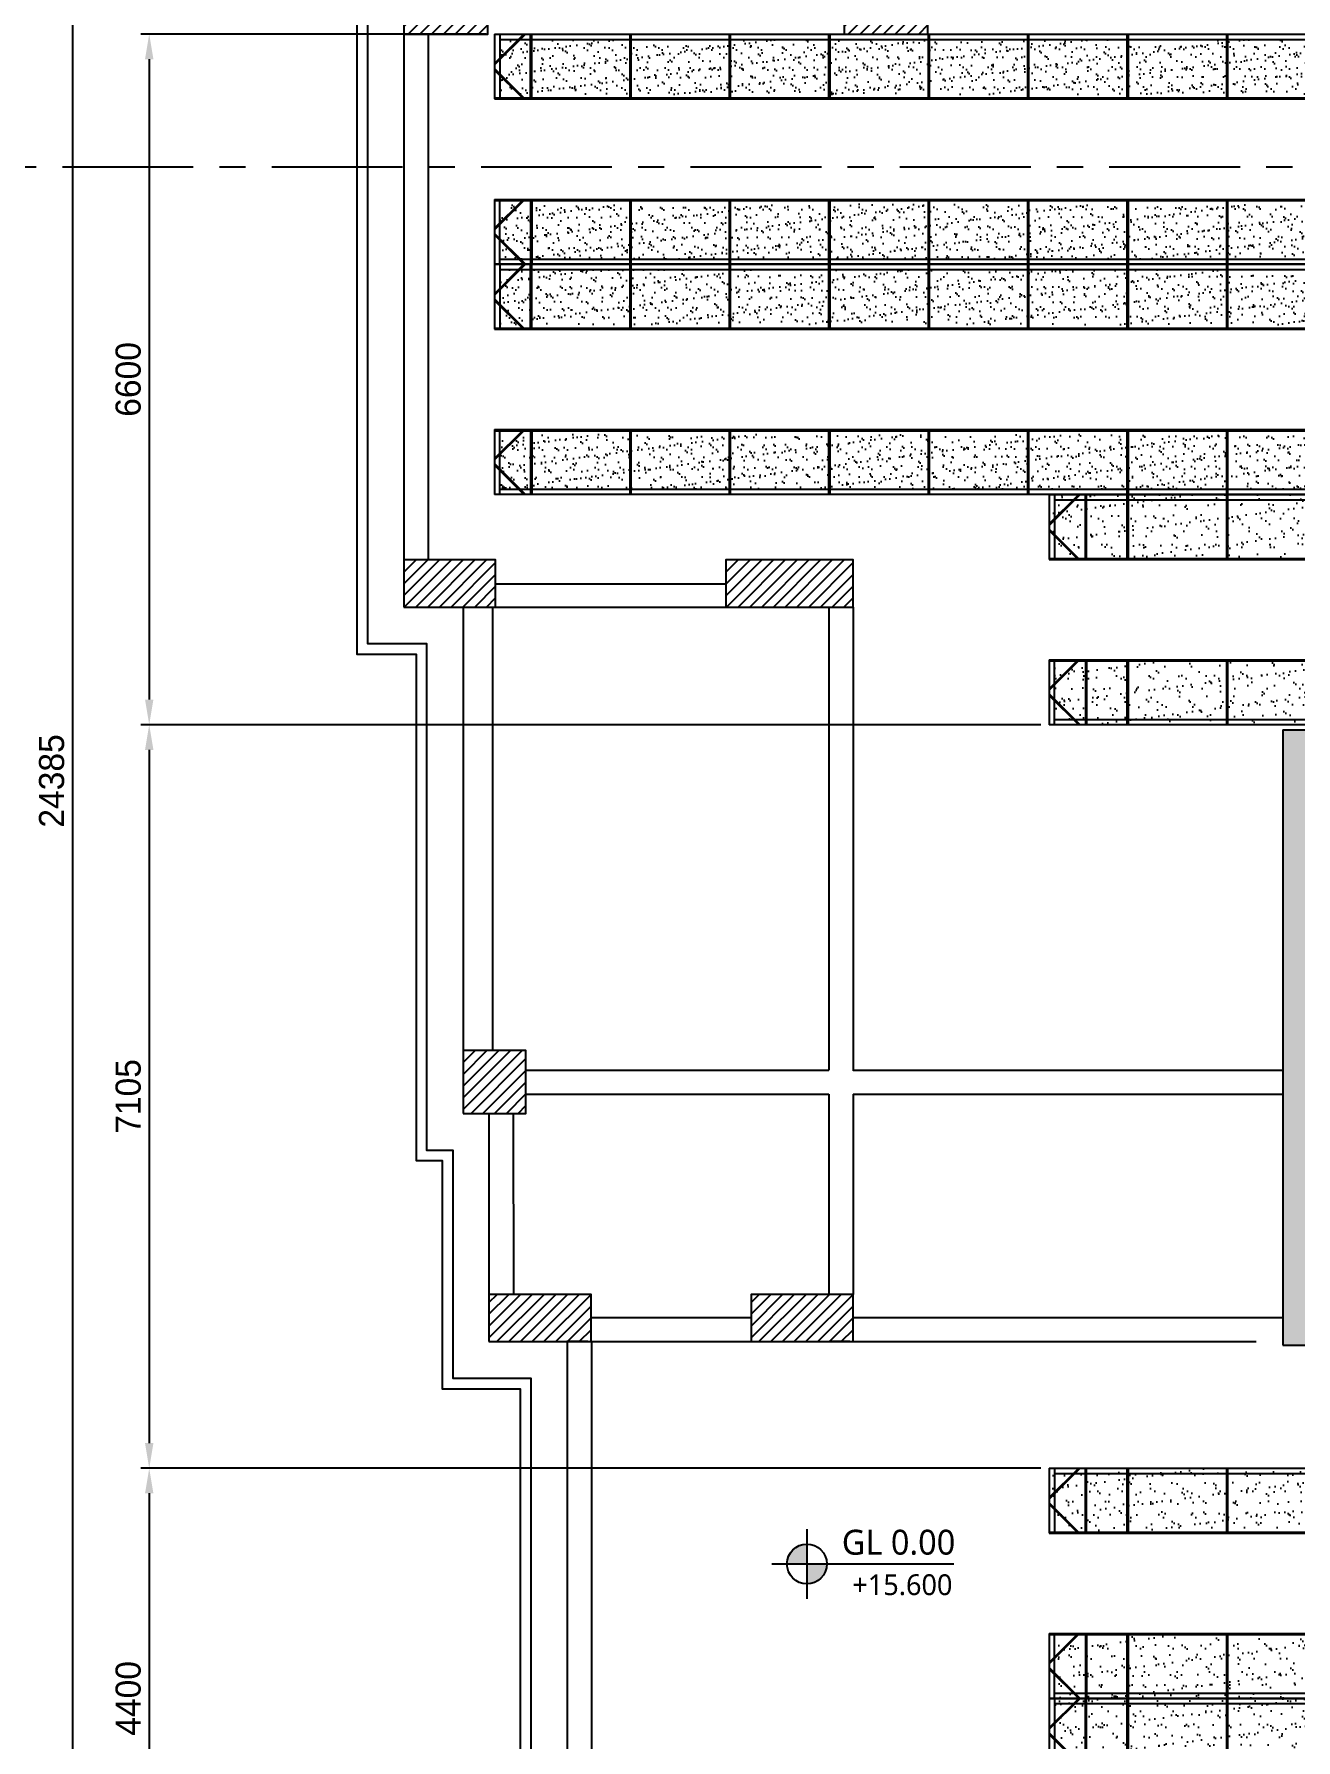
# Model space of a CAD drawing. Header units: millimetres. Extents: x -5 to 1510635, y -6 to 71285.
# Drawn here: x 778308 to 790361, y 16111 to 32412 of the extents above; entities that cross this region are included whole.
import ezdxf
from ezdxf.enums import TextEntityAlignment as Align

# ---------------------------------------------------------------- set-up
doc = ezdxf.new("R2010")
doc.units = ezdxf.units.MM
doc.header["$LTSCALE"] = 1000
for name, pattern in [('CENTER', [2, 1.25, -0.25, 0.25, -0.25]), ('DASHEDX2', [1.5, 1, -0.5]), ('HIDDEN', [0.375, 0.25, -0.125]), ('S-BM-2ND$0$HIDDEN', [9.524999999999999, 6.35, -3.175])]:
    doc.linetypes.add(name, pattern=pattern)
for name, color, linetype in [('1', 1, 'CENTER'), ('2', 42, 'Continuous'), ('4', 4, 'DASHEDX2'), ('A-SYM', 6, 'Continuous'), ('MP-1', 1, 'CENTER'), ('MP-4', 4, 'HIDDEN'), ('MP-7', 7, 'Continuous'), ('S-BM-2ND$0$S-BEAM', 21, 'Continuous'), ('S-BM-2ND$0$S-BEAMS-1', 21, 'Continuous'), ('S-COL 2ND$0$S-COL-1', 31, 'Continuous'), ('S-COL 2ND$0$S-COL-HATCH', 11, 'Continuous'), ('S-COL 2ND$0$S-RCWALL', 31, 'Continuous'), ('S-COL 2ND$0$S-RCWALL-HACH', 21, 'Continuous'), ('S-TEXT-3', 31, 'Continuous')]:
    doc.layers.add(name, color=color, linetype=linetype)
doc.styles.add('ROMANS', font='ROMANS.shx')
doc.styles.add('맑은고딕', font='malgun.ttf', dxfattribs={"height": 800})
doc.dimstyles.new('MPS2', dxfattribs={"dimscale": 100, "dimtxt": 3, "dimasz": 3, "dimexe": 1, "dimexo": 1, "dimgap": 1, "dimtad": 1, "dimzin": 12, "dimdsep": 46, "dimtxsty": 'Standard', "dimcen": 1, "dimclrd": 1, "dimclre": 1, "dimclrt": 7, "dimazin": 2, "dimtfac": 1, "dimtmove": 0, "dimatfit": 3, "dimfxl": 1, "dimarcsym": 0})
pattern_1 = [(37.50000000000001, (517584.3606566141, 113703.2505014206), (-4.800093887952137, 146.8239711988027), [0, -115.824, 0, -129.54, 0, -123.825]), (7.499999999999999, (517584.3606566141, 113703.2505014206), (134.8569849414008, 215.0475301705063), [0, -62.48400000000001, 0, -104.394, 0, -40.005]), (327.5, (517490.634656614, 113703.2505014206), (237.2977110724374, 0.4311554035637286), [0, -38.09999999999999, 0, -137.16, 0, -179.07]), (317.5, (517490.634656614, 113703.2505014206), (229.0669357416892, 66.87879697716488), [0, -19.05, 0, -89.916, 0, -102.87])]
pattern_2 = [(142.5, (531441.9109597434, 332563.6239655574), (6.299335810960814, 192.6823769013159), [0, -152, 0, -170, 0, -162.5]), (172.5, (531441.9109597434, 332563.6239655574), (-176.9776705267727, 282.214606522974), [0, -82, 0, -137, 0, -52.5]), (212.5, (531564.9109597434, 332563.6239655574), (-311.4141861751495, 0.5659053536964492), [0, -49.99999999999997, 0, -179.9999999999999, 0, -234.9999999999999]), (222.5, (531564.9109597434, 332563.6239655574), (-300.6126604572293, 87.76755649342492), [0, -25, 0, -118, 0, -135])]
pattern_3 = [(37.50000000000001, (-533651.9109597674, 332563.6239655574), (-6.299335810960814, 192.6823769013159), [0, -152, 0, -170, 0, -162.5]), (7.499999999999999, (-533651.9109597674, 332563.6239655574), (176.9776705267727, 282.214606522974), [0, -82, 0, -137, 0, -52.5]), (327.5, (-533774.9109597674, 332563.6239655574), (311.4141861751495, 0.5659053536964492), [0, -49.99999999999999, 0, -180, 0, -235]), (317.5, (-533774.9109597674, 332563.6239655574), (300.6126604572293, 87.76755649342492), [0, -25, 0, -118, 0, -135])]

# ---------------------------------------------------------------- blocks, each defined once
blk = doc.blocks.new('S-COL 2ND')
at = {"layer": 'S-COL 2ND$0$S-COL-HATCH'}
h = blk.add_hatch(dxfattribs=at)
h.set_pattern_fill('ANSI31', color=256, scale=25)
h.set_pattern_definition([(45, (-1360.123907805886, 18780), (-56.1266007566822, 56.12660075668221), [])])
h.paths.add_polyline_path([(3998376.503392166, -137938.8001942993), (3999176.503392166, -137938.8001942993), (3999176.503392166, -137438.8001942993), (3998376.503392166, -137438.8001942993)])
h = blk.add_hatch(dxfattribs=at)
h.set_pattern_fill('ANSI31', color=256, scale=25)
h.set_pattern_definition([(45, (2845.000000012573, 18780), (-56.1266007566822, 56.12660075668221), [])])
h.paths.add_polyline_path([(4002581.627299984, -137938.8001942993), (4003381.627299984, -137938.8001942993), (4003381.627299984, -137438.8001942993), (4002581.627299984, -137438.8001942993)])
h = blk.add_hatch(dxfattribs=at)
h.set_pattern_fill('ANSI31', color=256, scale=25)
h.set_pattern_definition([(45, (-4.656612873077393e-10, 109.0542274876498), (-56.1266007566822, 56.12660075668221), [])])
h.paths.add_polyline_path([(3998376.503392178, -143413.8001942993), (3999251.8111841, -143413.8001942993), (3999251.8111841, -142963.8001942993), (3998376.503392178, -142963.8001942993)])
h = blk.add_hatch(dxfattribs=at)
h.set_pattern_fill('ANSI31', color=256, scale=25)
h.set_pattern_definition([(45, (3414.816115882248, 109.0542274845648), (-56.1266007566822, 56.12660075668221), [])])
h.paths.add_polyline_path([(4001451.627299983, -143413.8001943024), (4002666.627299983, -143413.8001943024), (4002666.627299983, -142963.8001942993), (4001451.627299983, -142963.8001942993)])
h = blk.add_hatch(dxfattribs=at)
h.set_pattern_fill('ANSI31', color=256, scale=25)
h.set_pattern_definition([(45, (-994.8161158706062, 8565.320772514096), (-56.1266007566822, 56.12660075668221), [])])
h.paths.add_polyline_path([(3998941.811184101, -148253.4794217852), (3999541.811184101, -148253.4794217852), (3999541.811184101, -147653.4794217852), (3998941.811184101, -147653.4794217852)])
h = blk.add_hatch(dxfattribs=at)
h.set_pattern_fill('ANSI31', color=256, scale=25)
h.set_pattern_definition([(45, (-748.1239077928476, 6384.943820322398), (-56.1266007566822, 56.12660075668221), [])])
h.paths.add_polyline_path([(3999188.503392179, -150433.8563739769), (4000163.503392179, -150433.8563739769), (4000163.503392179, -149983.8563739769), (3999188.503392179, -149983.8563739769)])
h = blk.add_hatch(dxfattribs=at)
h.set_pattern_fill('ANSI31', color=256, scale=25)
h.set_pattern_definition([(45, (1755.000000011176, 6384.943820322398), (-56.1266007566822, 56.12660075668221), [])])
h.paths.add_polyline_path([(4001691.627299983, -150433.8563739769), (4002666.627299983, -150433.8563739769), (4002666.627299983, -149983.8563739769), (4001691.627299983, -149983.8563739769)])
at = {"layer": 'S-COL 2ND$0$S-RCWALL-HACH'}
h = blk.add_hatch(dxfattribs=at)
h.set_pattern_fill('DOTS', color=256, scale=40)
h.set_pattern_definition([(0, (0, 0), (31.75, 63.5), [0, -63.5])])
h.paths.add_polyline_path([(4009961.720289057, -145611.3001942993), (4010161.720289057, -145611.3001942993), (4010161.720289057, -144588.8001942993), (4006771.720289052, -144588.8001942993), (4006771.720289052, -150468.8001942994), (4010161.591443183, -150469.2091906754), (4010161.720289058, -149401.3001942993), (4009961.720289056, -149401.3001942993), (4009961.720289056, -150218.8001942993), (4007021.720289056, -150218.8001942994), (4007021.720289057, -147633.8001942993), (4009961.720289057, -147633.8001942993), (4009961.720289056, -148401.3001942992), (4010161.720289057, -148401.3001942993), (4010161.720289057, -146611.3001942993), (4009961.720289056, -146611.3001942993), (4009961.720289057, -147383.8001942993), (4007021.720289056, -147383.8001942993), (4007021.720289057, -144838.8001942993), (4009961.720289057, -144838.8001942993)])
edge = h.paths.add_edge_path()
edge.add_line((4009961.720289056, -150468.8001942993), (4009961.720289056, -151643.8001942994))
edge.add_line((4010161.449725861, -151643.8001942994), (4009961.720289056, -151643.8001942994))
at = {"layer": 'S-COL 2ND$0$S-COL-1'}
for p, q in [((4000133.627299971, -150433.8563739769, 1.169739984388518e-08), (3999933.627299971, -150433.8563739769, 1.302634612791403e-08)), ((4002636.751207775, -150433.8563739769, 1.169739985510667e-08), (4002436.751207775, -150433.8563739769, 1.302634613913552e-08))]:
    blk.add_line(p, q, dxfattribs=at)
for points, elevation in [([(3998376.503392166, -137938.8001942993), (3999176.503392166, -137938.8001942993), (3999176.503392166, -137438.8001942993), (3998376.503392166, -137438.8001942993)], 1.169739984468838e-08), ([(4002581.627299984, -137938.8001942993), (4003381.627299984, -137938.8001942993), (4003381.627299984, -137438.8001942993), (4002581.627299984, -137438.8001942993)], 1.169739984391229e-08), ([(3998376.503392178, -143413.8001942993), (3999251.8111841, -143413.8001942993), (3999251.8111841, -142963.8001942993), (3998376.503392178, -142963.8001942993)], 1.169739984468817e-08), ([(4001451.627299983, -143413.8001943024), (4002666.627299983, -143413.8001943024), (4002666.627299983, -142963.8001942993), (4001451.627299983, -142963.8001942993)], 1.169739984469833e-08), ([(3998941.811184101, -148253.4794217852), (3999541.811184101, -148253.4794217852), (3999541.811184101, -147653.4794217852), (3998941.811184101, -147653.4794217852)], 1.169739983347684e-08), ([(3999188.503392179, -150433.8563739769), (4000163.503392179, -150433.8563739769), (4000163.503392179, -149983.8563739769), (3999188.503392179, -149983.8563739769)], 1.169739983347684e-08), ([(4001691.627299983, -150433.8563739769), (4002666.627299983, -150433.8563739769), (4002666.627299983, -149983.8563739769), (4001691.627299983, -149983.8563739769)], 1.169739984469833e-08)]:
    blk.add_lwpolyline(points, close=True, dxfattribs=dict(at, elevation=elevation))
at = {"layer": 'S-COL 2ND$0$S-RCWALL'}
for p, q in [((4006771.720289052, -144588.8001942993, 2.528651796695846e-08), (4010161.720289057, -144588.8001942993, 9.048614370923496e-09)), ((4006771.720289052, -144588.8001942993, -1.327836072010957e-08), (4006771.720289053, -150468.8001942994, -1.327836072010957e-08)), ((4006771.720289052, -150468.8001942994, -1.327836071049405e-08), (4010161.591443183, -150469.2091906754, -7.983455186804205e-09))]:
    blk.add_line(p, q, dxfattribs=at)
blk = doc.blocks.new('SDFER')
at = {"layer": 'MP-1', "linetype": 'ByBlock'}
h = blk.add_hatch(dxfattribs=at)
h.set_pattern_fill('AR-SAND', color=256, scale=3, style=0)
h.set_pattern_definition(pattern_1)
h.paths.add_polyline_path([(515279.3606566142, 115853.2505014206), (515179.3033691003, 115853.2505014206), (514984.3606566142, 115658.3077889345), (514984.3606566141, 115523.1932139066), (515179.3033691004, 115328.2505014205), (515279.3606566142, 115328.2505014205)])
h = blk.add_hatch(dxfattribs=at)
h.set_pattern_fill('AR-SAND', color=256, scale=3, style=0)
h.set_pattern_definition(pattern_1)
h.paths.add_polyline_path([(515165.1612334765, 115853.2505014206), (514984.3606566142, 115853.2505014206), (514984.3606566142, 115672.449924558)])
h = blk.add_hatch(dxfattribs=at)
h.set_pattern_fill('AR-SAND', color=256, scale=3, style=0)
h.set_pattern_definition(pattern_1)
h.paths.add_polyline_path([(516279.3606566256, 115853.2505014206), (515289.3606566142, 115853.2505014206), (515289.3606566142, 115328.2505014205), (516279.3606566256, 115328.2505014205)])
h = blk.add_hatch(dxfattribs=at)
h.set_pattern_fill('AR-SAND', color=256, scale=3, style=0)
h.set_pattern_definition(pattern_1)
h.paths.add_polyline_path([(517279.3606566256, 115853.2505014206), (516289.3606566256, 115853.2505014206), (516289.3606566256, 115328.2505014205), (517279.3606566256, 115328.2505014205)])
h = blk.add_hatch(dxfattribs=at)
h.set_pattern_fill('AR-SAND', color=256, scale=3, style=0)
h.set_pattern_definition(pattern_1)
h.paths.add_polyline_path([(518229.3606566256, 115853.2505014206), (517289.3606566256, 115853.2505014206), (517289.3606566256, 115328.2505014205), (518229.3606566256, 115328.2505014205)])
h = blk.add_hatch(dxfattribs=at)
h.set_pattern_fill('AR-SAND', color=256, scale=3, style=0)
h.set_pattern_definition(pattern_1)
h.paths.add_polyline_path([(519179.3606566256, 115853.2505014206), (518239.3606566256, 115853.2505014206), (518239.3606566256, 115328.2505014205), (519179.3606566256, 115328.2505014205)])
h = blk.add_hatch(dxfattribs=at)
h.set_pattern_fill('AR-SAND', color=256, scale=3, style=0)
h.set_pattern_definition(pattern_1)
h.paths.add_polyline_path([(520079.3606566256, 115853.2505014206), (519189.3606566256, 115853.2505014206), (519189.3606566256, 115328.2505014205), (520079.3606566256, 115328.2505014205)])
h = blk.add_hatch(dxfattribs=at)
h.set_pattern_fill('AR-SAND', color=256, scale=3, style=0)
h.set_pattern_definition(pattern_1)
h.paths.add_polyline_path([(521029.3606566256, 115853.2505014206), (520089.3606566256, 115853.2505014206), (520089.3606566256, 115328.2505014205), (521029.3606566256, 115328.2505014205)])
h = blk.add_hatch(dxfattribs=at)
h.set_pattern_fill('AR-SAND', color=256, scale=3, style=0)
h.set_pattern_definition(pattern_1)
h.paths.add_polyline_path([(521979.3606566256, 115853.2505014206), (521039.3606566256, 115853.2505014206), (521039.3606566256, 115328.2505014205), (521979.3606566256, 115328.2505014205)])
h = blk.add_hatch(dxfattribs=at)
h.set_pattern_fill('AR-SAND', color=256, scale=3, style=0)
h.set_pattern_definition(pattern_1)
h.paths.add_polyline_path([(522929.3606566256, 115853.2505014206), (521989.3606566256, 115853.2505014206), (521989.3606566256, 115328.2505014205), (522929.3606566256, 115328.2505014205)])
h = blk.add_hatch(dxfattribs=at)
h.set_pattern_fill('AR-SAND', color=256, scale=3, style=0)
h.set_pattern_definition(pattern_1)
h.paths.add_polyline_path([(514984.3606566141, 115509.0510782828), (514984.3606566141, 115328.2505014205), (515165.1612334767, 115328.2505014205)])
h = blk.add_hatch(dxfattribs=at)
h.set_pattern_fill('AR-SAND', color=256, scale=3, style=0)
h.set_pattern_definition(pattern_1)
h.paths.add_polyline_path([(515165.1612334767, 114278.2505014205), (514984.3606566141, 114278.2505014205), (514984.3606566141, 114097.4499245581)])
h = blk.add_hatch(dxfattribs=at)
h.set_pattern_fill('AR-SAND', color=256, scale=3, style=0)
h.set_pattern_definition(pattern_1)
h.paths.add_polyline_path([(515279.3606566142, 114278.2505014205), (515179.3033691004, 114278.2505014205), (514984.3606566141, 114083.3077889343), (514984.3606566142, 113948.1932139065), (515179.3033691003, 113753.2505014203), (515279.3606566142, 113753.2505014203)])
h = blk.add_hatch(dxfattribs=at)
h.set_pattern_fill('AR-SAND', color=256, scale=3, style=0)
h.set_pattern_definition(pattern_1)
h.paths.add_polyline_path([(516279.3606566256, 114278.2505014205), (515289.3606566142, 114278.2505014205), (515289.3606566142, 113753.2505014203), (516279.3606566256, 113753.2505014203)])
h = blk.add_hatch(dxfattribs=at)
h.set_pattern_fill('AR-SAND', color=256, scale=3, style=0)
h.set_pattern_definition(pattern_1)
h.paths.add_polyline_path([(517279.3606566256, 114278.2505014205), (516289.3606566256, 114278.2505014205), (516289.3606566256, 113753.2505014203), (517279.3606566256, 113753.2505014203)])
h = blk.add_hatch(dxfattribs=at)
h.set_pattern_fill('AR-SAND', color=256, scale=3, style=0)
h.set_pattern_definition(pattern_1)
h.paths.add_polyline_path([(518229.3606566256, 114278.2505014205), (517289.3606566256, 114278.2505014205), (517289.3606566256, 113753.2505014203), (518229.3606566256, 113753.2505014203)])
h = blk.add_hatch(dxfattribs=at)
h.set_pattern_fill('AR-SAND', color=256, scale=3, style=0)
h.set_pattern_definition(pattern_1)
h.paths.add_polyline_path([(519179.3606566256, 114278.2505014205), (518239.3606566256, 114278.2505014205), (518239.3606566256, 113753.2505014203), (519179.3606566256, 113753.2505014203)])
h = blk.add_hatch(dxfattribs=at)
h.set_pattern_fill('AR-SAND', color=256, scale=3, style=0)
h.set_pattern_definition(pattern_1)
h.paths.add_polyline_path([(520079.3606566256, 114278.2505014205), (519189.3606566256, 114278.2505014205), (519189.3606566256, 113753.2505014203), (520079.3606566256, 113753.2505014203)])
h = blk.add_hatch(dxfattribs=at)
h.set_pattern_fill('AR-SAND', color=256, scale=3, style=0)
h.set_pattern_definition(pattern_1)
h.paths.add_polyline_path([(521029.3606566256, 114278.2505014205), (520089.3606566256, 114278.2505014205), (520089.3606566256, 113753.2505014203), (521029.3606566256, 113753.2505014204)])
h = blk.add_hatch(dxfattribs=at)
h.set_pattern_fill('AR-SAND', color=256, scale=3, style=0)
h.set_pattern_definition(pattern_1)
h.paths.add_polyline_path([(521979.3606566256, 114278.2505014205), (521039.3606566256, 114278.2505014205), (521039.3606566256, 113753.2505014204), (521979.3606566256, 113753.2505014204)])
h = blk.add_hatch(dxfattribs=at)
h.set_pattern_fill('AR-SAND', color=256, scale=3, style=0)
h.set_pattern_definition(pattern_1)
h.paths.add_polyline_path([(522929.3606566256, 114278.2505014205), (521989.3606566256, 114278.2505014205), (521989.3606566256, 113753.2505014204), (522929.3606566256, 113753.2505014204)])
h = blk.add_hatch(dxfattribs=at)
h.set_pattern_fill('AR-SAND', color=256, scale=3, style=0)
h.set_pattern_definition(pattern_1)
h.paths.add_polyline_path([(514984.3606566142, 113934.0510782829), (514984.3606566142, 113753.2505014203), (515165.1612334765, 113753.2505014203)])
at = {"layer": '2'}
for p, q in [((514934.3606566142, 115903.2505014206, -1.382460255819105e-08), (530834.3606566375, 115903.2505014205, -1.382460255819105e-08)), ((514934.3606566142, 115903.2505014206, -1.382460255819105e-08), (514934.3606566142, 115283.2505014205, -1.382460255819105e-08)), ((514984.3606566142, 115903.2505014206, -1.382460255819105e-08), (514984.3606566141, 115293.2505014205, -1.382460255819105e-08)), ((514984.3606566141, 115853.2505014206, -1.382460255819105e-08), (530784.3606566375, 115853.2505014205, -1.382460255819105e-08)), ((514934.3606566142, 115293.2505014205, -1.382460255819105e-08), (530583.8619004263, 115293.2505014205, -1.382460255819105e-08)), ((514934.3606566142, 115283.2505014205, -1.382460255819105e-08), (530584.3606566376, 115283.2505014205, -1.382460255819105e-08)), ((514934.3606566142, 114323.2505014203, -1.382460255819105e-08), (530584.3606566376, 114323.2505014205, -1.382460255819105e-08)), ((514934.3606566142, 114323.2505014203, -1.382460255819105e-08), (514934.3606566141, 113703.2505014206, -1.382460255819105e-08)), ((514934.3606566142, 114313.2505014203, -1.382460255819105e-08), (530583.8619004263, 114313.2505014205, -1.382460255819105e-08)), ((514984.3606566142, 113703.2505014203, -1.382460255819105e-08), (514984.3606566141, 114313.2505014203, -1.382460255819105e-08)), ((530834.3606566375, 113703.2505014205, -1.382460255819105e-08), (514934.3606566144, 113703.2505014206, -1.382460255819105e-08)), ((514984.3606566141, 113753.2505014203, -1.382460255819105e-08), (530784.3606566375, 113753.2505014205, -1.382460255819105e-08))]:
    blk.add_line(p, q, dxfattribs=at)
at = {"layer": '4'}
for p, q in [((515229.3033691001, 115903.2505014205, -1.382460255819105e-08), (514934.3606566139, 115608.3077889342, -1.382460255819105e-08)), ((514934.360656614, 115622.4499245578, -1.382460255819105e-08), (515215.1612334763, 115903.2505014205, -1.382460255819105e-08)), ((515279.3606566142, 115293.2505014205, -1.382460255819105e-08), (515279.3606566142, 115903.2505014206, -1.382460255819105e-08)), ((515289.3606566142, 115293.2505014205, -1.382460255819105e-08), (515289.3606566142, 115903.2505014206, -1.382460255819105e-08)), ((516229.3606566256, 115293.2505014205, -1.382460255819105e-08), (516229.3606566256, 115903.2505014205, -1.382460255819105e-08)), ((516239.3606566256, 115293.2505014205, -1.382460255819105e-08), (516239.3606566256, 115903.2505014205, -1.382460255819105e-08)), ((517179.3606566256, 115293.2505014205, -1.382460255819105e-08), (517179.3606566256, 115903.2505014205, -1.382460255819105e-08)), ((517189.3606566256, 115293.2505014205, -1.382460255819105e-08), (517189.3606566256, 115903.2505014205, -1.382460255819105e-08)), ((518129.3606566256, 115293.2505014205, -1.382460255819105e-08), (518129.3606566256, 115903.2505014205, -1.382460255819105e-08)), ((518139.3606566256, 115293.2505014205, -1.382460255819105e-08), (518139.3606566256, 115903.2505014205, -1.382460255819105e-08)), ((519079.3606566256, 115293.2505014205, -1.382460255819105e-08), (519079.3606566256, 115903.2505014205, -1.382460255819105e-08)), ((519089.3606566256, 115293.2505014205, -1.382460255819105e-08), (519089.3606566256, 115903.2505014205, -1.382460255819105e-08)), ((520029.3606566256, 115293.2505014205, -1.382460255819105e-08), (520029.3606566256, 115903.2505014205, -1.382460255819105e-08)), ((520039.3606566256, 115293.2505014205, -1.382460255819105e-08), (520039.3606566256, 115903.2505014205, -1.382460255819105e-08)), ((520979.3606566256, 115293.2505014205, -1.382460255819105e-08), (520979.3606566256, 115903.2505014205, -1.382460255819105e-08)), ((520989.3606566256, 115293.2505014205, -1.382460255819105e-08), (520989.3606566256, 115903.2505014205, -1.382460255819105e-08)), ((521929.3606566256, 115293.2505014205, -1.382460255819105e-08), (521929.3606566256, 115903.2505014205, -1.382460255819105e-08)), ((521939.3606566256, 115293.2505014205, -1.382460255819105e-08), (521939.3606566256, 115903.2505014205, -1.382460255819105e-08)), ((514934.3606566139, 115573.1932139068, -1.382460255819105e-08), (515214.3033691004, 115293.2505014205, -1.382460255819105e-08)), ((515200.1612334767, 115293.2505014205, -1.382460255819105e-08), (514934.3606566139, 115559.051078283, -1.382460255819105e-08)), ((514934.3606566139, 114033.3077889342, -1.382460255819105e-08), (515214.3033691004, 114313.2505014203, -1.382460255819105e-08)), ((515200.1612334766, 114313.2505014203, -1.382460255819105e-08), (514934.3606566139, 114047.4499245579, -1.382460255819105e-08)), ((515279.3606566142, 114313.2505014203, -1.382460255819105e-08), (515279.3606566142, 113703.2505014205, -1.382460255819105e-08)), ((515289.3606566142, 114313.2505014203, -1.382460255819105e-08), (515289.3606566142, 113703.2505014205, -1.382460255819105e-08)), ((516229.3606566256, 113703.2505014203, -1.382460255819105e-08), (516229.3606566256, 114313.2505014204, -1.382460255819105e-08)), ((516239.3606566256, 113703.2505014203, -1.382460255819105e-08), (516239.3606566256, 114313.2505014204, -1.382460255819105e-08)), ((517179.3606566256, 113703.2505014203, -1.382460255819105e-08), (517179.3606566256, 114313.2505014204, -1.382460255819105e-08)), ((517189.3606566256, 113703.2505014203, -1.382460255819105e-08), (517189.3606566256, 114313.2505014204, -1.382460255819105e-08)), ((518129.3606566256, 113703.2505014203, -1.382460255819105e-08), (518129.3606566256, 114313.2505014204, -1.382460255819105e-08)), ((518139.3606566256, 113703.2505014203, -1.382460255819105e-08), (518139.3606566256, 114313.2505014204, -1.382460255819105e-08)), ((519079.3606566256, 113703.2505014203, -1.382460255819105e-08), (519079.3606566256, 114313.2505014204, -1.382460255819105e-08)), ((519089.3606566256, 113703.2505014203, -1.382460255819105e-08), (519089.3606566256, 114313.2505014204, -1.382460255819105e-08)), ((520029.3606566256, 113703.2505014203, -1.382460255819105e-08), (520029.3606566256, 114313.2505014204, -1.382460255819105e-08)), ((520039.3606566256, 113703.2505014203, -1.382460255819105e-08), (520039.3606566256, 114313.2505014204, -1.382460255819105e-08)), ((520979.3606566256, 113703.2505014203, -1.382460255819105e-08), (520979.3606566256, 114313.2505014204, -1.382460255819105e-08)), ((520989.3606566256, 113703.2505014203, -1.382460255819105e-08), (520989.3606566256, 114313.2505014204, -1.382460255819105e-08)), ((521929.3606566256, 113703.2505014203, -1.382460255819105e-08), (521929.3606566256, 114313.2505014204, -1.382460255819105e-08)), ((521939.3606566256, 113703.2505014203, -1.382460255819105e-08), (521939.3606566256, 114313.2505014204, -1.382460255819105e-08)), ((515229.3033691001, 113703.2505014205, -1.382460255819105e-08), (514934.3606566139, 113998.1932139067, -1.382460255819105e-08)), ((514934.360656614, 113984.0510782831, -1.382460255819105e-08), (515215.1612334763, 113703.2505014205, -1.382460255819105e-08))]:
    blk.add_line(p, q, dxfattribs=at)
blk = doc.blocks.new('*X45')
at = {"color": 0}
for p, q in [((74238.90674294345, 22160.49230855423), (74254.62879133417, 22176.21435694495)), ((74238.90674294345, 22125.13696955423), (74289.98413033417, 22176.21435694495)), ((74238.90674294345, 22054.42629137625), (74338.90674294345, 22154.42629137625)), ((74238.90674294345, 22019.07095237625), (74338.90674294345, 22119.07095237625)), ((74238.90674294345, 21948.36027419826), (74338.90674294345, 22048.36027419826)), ((74238.90674294345, 21913.00493519827), (74338.90674294345, 22013.00493519827)), ((74238.90674294345, 21842.29425702028), (74338.90674294345, 21942.29425702028)), ((74238.90674294345, 21806.93891802029), (74338.90674294345, 21906.93891802029)), ((74238.90674294345, 21736.2282398423), (74338.90674294345, 21836.2282398423)), ((74238.90674294345, 21700.8729008423), (74338.90674294345, 21800.8729008423)), ((74238.90674294345, 21630.16222266432), (74338.90674294345, 21730.16222266432)), ((74238.90674294345, 21594.80688366432), (74338.90674294345, 21694.80688366432)), ((74238.90674294345, 21524.09620548634), (74338.90674294345, 21624.09620548634)), ((74238.90674294345, 21488.74086648634), (74338.90674294345, 21588.74086648634)), ((74238.90674294345, 21418.03018830836), (74338.90674294345, 21518.03018830836)), ((74238.90674294345, 21382.67484930836), (74338.90674294345, 21482.67484930836)), ((74238.90674294345, 21311.96417113037), (74338.90674294345, 21411.96417113037)), ((74238.90674294345, 21276.60883213038), (74338.90674294345, 21376.60883213038)), ((74259.22294593601, 21226.21435694495), (74338.90674294345, 21305.89815395239)), ((74294.57828493601, 21226.21435694495), (74338.90674294345, 21270.54281495239))]:
    blk.add_line(p, q, dxfattribs=at)
blk = doc.blocks.new('152524444')
at = {"layer": '2'}
h = blk.add_hatch(dxfattribs=at)
h.set_pattern_fill('ANSI32', color=1, scale=200, style=0)
h.set_pattern_definition([(135, (2468.563999405364, -46759.38839083747), (53.03300858899106, 53.03300858899107), []), (135, (2433.208660405362, -46759.38839083747), (53.03300858899106, 53.03300858899107), [])])
h.paths.add_polyline_path([(3395.831537966616, 1580.000000000058), (3495.831537966617, 1580.000000000058), (3495.831537966616, 2200.000000000058), (3395.831537966616, 2200.000000000058)])
h = blk.add_hatch(dxfattribs=at)
h.set_pattern_fill('ANSI32', color=1, scale=200, style=0)
h.set_pattern_definition([(135, (2468.563999405364, -48334.38839083747), (53.03300858899106, 53.03300858899107), []), (135, (2433.208660405362, -48334.38839083747), (53.03300858899106, 53.03300858899107), [])])
h.paths.add_polyline_path([(3495.831537966849, 619.9999999999977), (3395.831537966617, 619.9999999999972), (3395.831537966616, 5.820766091346741e-11), (3495.831537966849, 5.820766091346741e-11)])
at = {"layer": 'MP-1'}
h = blk.add_hatch(dxfattribs=at)
h.set_pattern_fill('AR-SAND', color=256, scale=100, style=0)
h.set_pattern_definition(pattern_3)
h.paths.add_polyline_path([(-5805.831537990598, 2200.000000000116), (-6425.00000003539, 2200.000000000058), (-6425.00000003539, 1628.537476591824), (-5954.250468200771, 1605.000000000058), (-5805.831537990598, 1605.000000000058)])
h.paths.add_polyline_path([(-3955.00000003539, 2200.000000000116), (-5805.831537990598, 2200.000000000058), (-5805.831537990598, 1605.000000000058), (-3955.00000003539, 1605.000000000058)])
h.paths.add_polyline_path([(-1455.00000003539, 2200.000000000175), (-3945.00000003539, 2200.000000000116), (-3945.00000003539, 1605.000000000058), (-1455.00000003539, 1605.000000000058)])
h.paths.add_polyline_path([(-955.00000001234, 2200.000000000175), (-1445.00000003539, 2200.000000000175), (-1445.00000003539, 1605.000000000058), (-955.00000001234, 1605.000000000058)])
h.paths.add_polyline_path([(-5510.123256737133, 1804.690024364449), (-4913.456590070156, 1804.690024364449), (-4913.456590070156, 2014.690024364449), (-5510.123256737133, 2014.690024364449)], flags=24)
h = blk.add_hatch(dxfattribs=at)
h.set_pattern_fill('AR-SAND', color=256, scale=100, style=0)
h.set_pattern_definition(pattern_2)
h.paths.add_polyline_path([(1745.000000011409, 2200.000000000116), (3595.831537966616, 2200.000000000058), (3595.831537966616, 1605.000000000058), (1745.000000011409, 1605.000000000058)])
h.paths.add_polyline_path([(-754.9999999885913, 2200.000000000175), (1735.000000011409, 2200.000000000116), (1735.000000011409, 1605.000000000058), (-754.9999999885913, 1605.000000000058)])
h.paths.add_polyline_path([(-1255.000000011642, 2200.000000000175), (-764.9999999885913, 2200.000000000175), (-764.9999999885913, 1605.000000000058), (-1255.000000011642, 1605.000000000058)])
h.paths.add_polyline_path([(3300.123256712919, 1804.690024364449), (2703.456590046408, 1804.690024364449), (2703.456590046408, 2014.690024364449), (3300.123256712919, 2014.690024364449)], flags=24)
h.paths.add_polyline_path([(4145.000000011642, 1625.037476591824), (4145.000000011642, 2200.000000000116), (3595.831537966616, 2200.000000000116), (3595.831537966616, 1605.000000000058), (3744.250468176557, 1605.000000000058)])
h = blk.add_hatch(dxfattribs=at)
h.set_pattern_fill('AR-SAND', color=256, scale=100, style=0)
h.set_pattern_definition(pattern_3)
h.paths.add_polyline_path([(-5805.831537990831, 595.0000000001746), (-5954.250468197977, 595.0000000001746), (-6425.000000036089, 571.4625234083505), (-6425.000000036089, 5.820766091346741e-11), (-5805.831537990831, 5.820766091346741e-11)])
h.paths.add_polyline_path([(-3955.00000003539, 595.0000000001746), (-5805.831537990831, 595.0000000001746), (-5805.831537990831, 5.820766091346741e-11), (-3955.00000003539, 1.164153218269348e-10)])
h.paths.add_polyline_path([(-1455.00000003539, 595.0000000001746), (-3945.00000003539, 595.0000000001746), (-3945.00000003539, 1.164153218269348e-10), (-1455.00000003539, 1.746229827404022e-10)])
h.paths.add_polyline_path([(-955.00000001234, 595.0000000001746), (-1445.00000003539, 595.0000000001746), (-1445.00000003539, 1.746229827404022e-10), (-955.00000001234, 1.746229827404022e-10)])
h.paths.add_polyline_path([(-5510.123256737133, 229.6900243644486), (-4913.456590070156, 229.6900243644486), (-4913.456590070156, 439.6900243644486), (-5510.123256737133, 439.6900243644486)], flags=24)
h = blk.add_hatch(dxfattribs=at)
h.set_pattern_fill('AR-SAND', color=256, scale=100, style=0)
h.set_pattern_definition(pattern_2)
h.paths.add_polyline_path([(1745.000000011409, 595.0000000001746), (3595.831537966849, 595.0000000001746), (3595.831537966849, 5.820766091346741e-11), (1745.000000011409, 1.164153218269348e-10)])
h.paths.add_polyline_path([(-754.9999999885913, 595.0000000001746), (1735.000000011409, 595.0000000001746), (1735.000000011409, 1.164153218269348e-10), (-754.9999999885913, 1.746229827404022e-10)])
h.paths.add_polyline_path([(-1255.000000011642, 595.0000000001746), (-764.9999999885913, 595.0000000001746), (-764.9999999885913, 1.746229827404022e-10), (-1255.000000011642, 1.746229827404022e-10)])
h.paths.add_polyline_path([(3300.123256712919, 229.6900243644486), (2703.456590046408, 229.6900243644486), (2703.456590046408, 439.6900243644486), (3300.123256712919, 439.6900243644486)], flags=24)
h.paths.add_polyline_path([(4145.000000011642, 5.820766091346741e-11), (4145.000000011409, 574.9625234084087), (3744.250468173996, 595.0000000001746), (3595.831537966849, 595.0000000001746), (3595.831537966849, 5.820766091346741e-11)])
at = {"layer": '2'}
for p, q in [((-6455.000000011874, 2200.000000000175), (4145.000000011409, 2200.000000000058)), ((-6455.000000011874, 2200.000000000175), (-6455.000000011875, 1580.000000000058)), ((-6405.000000011874, 2200.000000000175), (-6405.000000011873, 1590.000000000058)), ((-6405.000000011874, 2150.000000000233), (4095.000000011409, 2150.000000000058)), ((3495.831537966616, 2200.438161430706), (3495.831537966616, 1580.000000000058)), ((4095.000000011409, 2200.000000000058), (4095.000000011409, 1610.049875621062)), ((4145.000000011642, 2200.000000000058), (4145.000000011642, 1604.999999999942)), ((-6455.000000011874, 1590.000000000058), (3895.000000011176, 1590.000000000058)), ((-6455.000000011874, 1580.000000000058), (3895.000000011176, 1580.000000000058)), ((3395.831537966616, 1575.000000000058), (3395.831537966616, 625.0000000000582)), ((3894.004962821436, 1589.950371902159), (4145.000000011642, 1615.049875621062)), ((3895.000000011642, 1580.000000000058), (4145.000000012806, 1605.000000000058)), ((-6455.000000011874, 619.9999999999418), (3895.000000011642, 620)), ((-6455.000000011874, 619.9999999999417), (-6455.000000011874, 1.746229827404022e-10)), ((-6455.000000011874, 609.9999999999418), (3895.000000011642, 610)), ((-6405.000000011874, -5.820766091346741e-11), (-6405.000000011874, 609.9999999999421)), ((3495.831537966849, 619.9999999999977), (3495.831537966849, 0.4381614307058044)), ((3894.004962821436, 610.0496280979579), (4145.000000011414, 584.9501243790771)), ((3895.000000011642, 620.0000000000582), (4145.000000012806, 595.0000000000582)), ((4095.000000011409, 5.820766091346741e-11), (4095.000000011409, 589.9501243790543)), ((4145.000000011411, 595.0000000001977), (4145.000000011642, 5.820766091346741e-11)), ((4145.000000011409, 5.820766091346741e-11), (-6455.000000011642, 1.746229827404022e-10)), ((-6405.000000011874, 49.99999999988358), (4095.000000011409, 50.00000000005821))]:
    blk.add_line(p, q, dxfattribs=at)
at = {"layer": '4'}
for p, q in [((-6160.057287525851, 2200.000000000058), (-6455.000000012107, 1905.057287513802)), ((-6455.000000012107, 1919.199423137412), (-6174.199423149694, 2200.000000000058)), ((-6110.000000011874, 1590.000000000058), (-6110.000000011874, 2200.000000000175)), ((-6100.000000011874, 1590.000000000058), (-6100.000000011874, 2200.000000000175)), ((-5710.000000000466, 1590.000000000058), (-5710.000000000466, 2200.000000000116)), ((-5700.000000000466, 1590.000000000058), (-5700.000000000466, 2200.000000000116)), ((-4760.000000000465, 1590.000000000058), (-4760.000000000466, 2200.000000000116)), ((-4750.000000000466, 1590.000000000058), (-4750.000000000466, 2200.000000000116)), ((-3810.000000000465, 1590.000000000058), (-3810.000000000466, 2200.000000000116)), ((-3800.000000000465, 1590.000000000058), (-3800.000000000466, 2200.000000000116)), ((-2860.000000000465, 1590.000000000058), (-2860.000000000466, 2200.000000000116)), ((-2850.000000000465, 1590.000000000058), (-2850.000000000466, 2200.000000000116)), ((-1910.000000000466, 1590.000000000058), (-1910.000000000466, 2200.000000000116)), ((-1900.000000000465, 1590.000000000058), (-1900.000000000466, 2200.000000000116)), ((-960.0000000004657, 1590.000000000058), (-960.0000000004657, 2200.000000000116)), ((-950.0000000004654, 1590.000000000058), (-950.0000000004657, 2200.000000000116)), ((-10, 1590.000000000058), (-10, 2200.000000000116)), ((0, 1590.000000000058), (0, 2200.000000000116)), ((939.9999999999998, 1590.000000000058), (940, 2200.000000000116)), ((950, 1590.000000000058), (950, 2200.000000000116)), ((1890, 1590.000000000058), (1890, 2200.000000000116)), ((1900, 1590.000000000058), (1900, 2200.000000000116)), ((2840, 1590.000000000058), (2840, 2200.000000000116)), ((2850, 1590.000000000058), (2850, 2200.000000000116)), ((3790, 1590.000000000058), (3790, 2200.000000000116)), ((3800, 1590.000000000058), (3800, 2200.000000000116)), ((3850.057287525386, 2200.000000000058), (4145.000000011642, 1905.057287513802)), ((4145.000000011642, 1919.199423137412), (3864.199423149228, 2200.000000000058)), ((-6455.000000012107, 1869.942712486372), (-6175.057287525628, 1590.000000000058)), ((-6189.199423149468, 1590.000000000058), (-6455.000000012107, 1855.800576862588)), ((4145.000000011642, 1869.942712486372), (3865.057287525161, 1590.000000000058)), ((3879.199423149001, 1590.000000000058), (4145.000000011642, 1855.800576862588)), ((-6455.000000012107, 330.0572875137441), (-6175.057287525634, 609.9999999999434)), ((-6189.199423149472, 609.9999999999433), (-6455.000000012107, 344.1994231375284)), ((-6110.000000011875, 609.9999999999437), (-6110.000000011874, 5.820766091346741e-11)), ((-6100.000000011873, 609.9999999999438), (-6100.000000011874, 5.820766091346741e-11)), ((-5710.000000000466, -1.164153218269348e-10), (-5710.000000000466, 609.999999999946)), ((-5700.000000000466, -1.164153218269348e-10), (-5700.000000000466, 609.999999999946)), ((-4760.000000000466, -1.164153218269348e-10), (-4760.000000000465, 609.9999999999513)), ((-4750.000000000466, -1.164153218269348e-10), (-4750.000000000467, 609.9999999999513)), ((-3810.000000000466, -1.164153218269348e-10), (-3810.000000000466, 609.9999999999567)), ((-3800.000000000466, -1.164153218269348e-10), (-3800.000000000466, 609.9999999999568)), ((-2860.000000000466, -1.164153218269348e-10), (-2860.000000000466, 609.999999999962)), ((-2850.000000000466, -1.164153218269348e-10), (-2850.000000000465, 609.999999999962)), ((-1910.000000000466, -1.164153218269348e-10), (-1910.000000000466, 609.9999999999674)), ((-1900.000000000466, -1.164153218269348e-10), (-1900.000000000466, 609.9999999999674)), ((-960.0000000004657, -1.164153218269348e-10), (-960.0000000004657, 609.9999999999727)), ((-950.0000000004657, -1.164153218269348e-10), (-950.0000000004655, 609.9999999999728)), ((-9.999999999999998, 609.999999999978), (-10, 0)), ((0, 609.9999999999781), (0, 0)), ((940, 609.9999999999834), (940, 0)), ((949.9999999999999, 609.9999999999834), (950, 0)), ((1890, 609.9999999999886), (1890, 0)), ((1900, 609.9999999999887), (1900, 0)), ((2840, 609.999999999994), (2840, 0)), ((2849.999999999999, 609.9999999999941), (2850, 0)), ((3790, 609.9999999999994), (3790, 0)), ((3800, 609.9999999999994), (3800, 0)), ((4145.000000011642, 330.0572875137441), (3865.057287525164, 609.9999999999998)), ((3879.199423149059, 609.9999999999999), (4145.000000011642, 344.1994231375284)), ((-6160.057287525851, 5.820766091346741e-11), (-6455.000000012107, 294.9427124863141)), ((-6455.000000012107, 280.8005768627045), (-6174.199423149694, 5.820766091346741e-11)), ((3850.057287525386, 5.820766091346741e-11), (4145.000000011642, 294.9427124863141)), ((4145.000000011642, 280.8005768627045), (3864.199423149228, 5.820766091346741e-11))]:
    blk.add_line(p, q, dxfattribs=at)
at = {"layer": '2', "color": 1, "xscale": -1}
blk.add_blockref('*X45', (77634.73828091007, -20601.2143569449), dxfattribs=at)
at = {"style": 'ROMANS'}
for s, p in [('+100', (2661.789923379663, 1839.690024364449)), ('%%P0.00', (2595.123256712919, 978.7435496354592)), ('+100', (2661.789923379663, 264.6900243644486))]:
    blk.add_text(s, height=140, dxfattribs=at).set_placement(p)
at = {"layer": 'MP-7', "style": 'ROMANS'}
blk.add_text('Duo Way', height=176.8, dxfattribs=at).set_placement((1635.190949024865, 1066.7068406709), align=Align.MIDDLE)
blk = doc.blocks.new('1223333333')
at = {"layer": 'A-SYM'}
h = blk.add_hatch(color=256, dxfattribs=at)
h.paths.add_polyline_path([(-984, 3.7252903e-09), (-984, 96, 0.4142135623731004), (-1080, 0)])
h.paths.add_polyline_path([(-888, 3.7252903e-09), (-984, 3.7252903e-09), (-984, -95.9999999962747, 0.4142135623730898)])
blk.add_line((-984, 168), (-984, -168), dxfattribs=at)
blk.add_lwpolyline([(-1152, 0), (-297.6054488271475, 0), (-276.9027150697074, 0)], dxfattribs=at)
blk.add_circle((-984, 0), 96, dxfattribs=at)
blk = doc.blocks.new('*D358')
at = {"layer": 'DEFPOINTS', "color": 0, "linetype": 'ByBlock', "transparency": 16777216}
for p in [(782705.864987836, 32412.42329884978), (779407.1139506344, 25812.42329884978), (788005.8649878358, 25812.42329884978)]:
    blk.add_point(p, dxfattribs=at)
at = {"layer": 'S-TEXT-3', "color": 1, "linetype": 'ByBlock', "lineweight": -2, "transparency": 16777216}
for p, q in [((782625.864987836, 32412.42329884978), (779327.1139506344, 32412.42329884978)), ((779407.1139506344, 32172.42329884978), (779407.1139506344, 26052.42329884978)), ((787925.8649878358, 25812.42329884978), (779327.1139506344, 25812.42329884978))]:
    blk.add_line(p, q, dxfattribs=at)
at = {"layer": 'S-TEXT-3', "color": 1, "linetype": 'ByBlock', "transparency": 16777216}
for points in [[(779367.1139506344, 32172.42329884978), (779447.1139506344, 32172.42329884978), (779407.1139506344, 32412.42329884978)], [(779367.1139506344, 26052.42329884978), (779447.1139506344, 26052.42329884978), (779407.1139506344, 25812.42329884978)]]:
    blk.add_solid(points, dxfattribs=at)
at = {"layer": 'S-TEXT-3', "color": 7, "linetype": 'ByBlock', "transparency": 16777216, "insert": (779207.1139506344, 29112.42329884991), "char_height": 240, "attachment_point": 5, "rotation": 90}
blk.add_mtext('6600', dxfattribs=at)
blk = doc.blocks.new('*D359')
at = {"layer": 'DEFPOINTS', "color": 0, "linetype": 'ByBlock', "transparency": 16777216}
for p in [(788005.8649878358, 25812.42329884978), (779407.1139506344, 18707.36013576912), (788005.8676610086, 18707.36013576912)]:
    blk.add_point(p, dxfattribs=at)
at = {"layer": 'S-TEXT-3', "color": 1, "linetype": 'ByBlock', "lineweight": -2, "transparency": 16777216}
for p, q in [((787925.8649878358, 25812.42329884978), (779327.1139506344, 25812.42329884978)), ((779407.1139506344, 25572.42329884978), (779407.1139506344, 18947.36013576912)), ((787925.8676610086, 18707.36013576912), (779327.1139506344, 18707.36013576912))]:
    blk.add_line(p, q, dxfattribs=at)
at = {"layer": 'S-TEXT-3', "color": 1, "linetype": 'ByBlock', "transparency": 16777216}
for points in [[(779367.1139506344, 25572.42329884978), (779447.1139506344, 25572.42329884978), (779407.1139506344, 25812.42329884978)], [(779367.1139506344, 18947.36013576912), (779447.1139506344, 18947.36013576912), (779407.1139506344, 18707.36013576912)]]:
    blk.add_solid(points, dxfattribs=at)
at = {"layer": 'S-TEXT-3', "color": 7, "linetype": 'ByBlock', "transparency": 16777216, "insert": (779207.1139506344, 22259.89171730958), "char_height": 240, "attachment_point": 5, "rotation": 90}
blk.add_mtext('7105', dxfattribs=at)
blk = doc.blocks.new('*D360')
at = {"layer": 'DEFPOINTS', "color": 0, "linetype": 'ByBlock', "transparency": 16777216}
for p in [(788005.8676610086, 18707.36013576912), (779407.1139506344, 14307.36013576912), (788005.8676610086, 14307.36013576912)]:
    blk.add_point(p, dxfattribs=at)
at = {"layer": 'S-TEXT-3', "color": 1, "linetype": 'ByBlock', "lineweight": -2, "transparency": 16777216}
for p, q in [((787925.8676610086, 18707.36013576912), (779327.1139506344, 18707.36013576912)), ((779407.1139506344, 18467.36013576912), (779407.1139506344, 14547.36013576912)), ((787925.8676610086, 14307.36013576912), (779327.1139506344, 14307.36013576912))]:
    blk.add_line(p, q, dxfattribs=at)
at = {"layer": 'S-TEXT-3', "color": 1, "linetype": 'ByBlock', "transparency": 16777216}
for points in [[(779367.1139506344, 18467.36013576912), (779447.1139506344, 18467.36013576912), (779407.1139506344, 18707.36013576912)], [(779367.1139506344, 14547.36013576912), (779447.1139506344, 14547.36013576912), (779407.1139506344, 14307.36013576912)]]:
    blk.add_solid(points, dxfattribs=at)
at = {"layer": 'S-TEXT-3', "color": 7, "linetype": 'ByBlock', "transparency": 16777216, "insert": (779207.1139506344, 16507.36013576925), "char_height": 240, "attachment_point": 5, "rotation": 90}
blk.add_mtext('4400', dxfattribs=at)
blk = doc.blocks.new('*D362')
at = {"layer": 'DEFPOINTS', "color": 0, "linetype": 'ByBlock', "transparency": 16777216}
for p in [(811780.7717887093, 39553.49296978966), (781391.0230908506, 32912.42329884967, 2.061307519349001e-08), (811780.7717887093, 20582.77664604265, 2.061307519349001e-08)]:
    blk.add_point(p, dxfattribs=at)
at = {"layer": 'S-TEXT-3', "color": 1, "linetype": 'ByBlock', "lineweight": -2, "transparency": 16777216}
for p, q in [((781391.0230908506, 32992.42329884967), (781391.0230908506, 39633.49296978966)), ((811780.7717887093, 20662.77664604265), (811780.7717887093, 39633.49296978966)), ((781631.0230908506, 39553.49296978966), (811540.7717887093, 39553.49296978966))]:
    blk.add_line(p, q, dxfattribs=at)
at = {"layer": 'S-TEXT-3', "color": 1, "linetype": 'ByBlock', "transparency": 16777216}
for points in [[(781631.0230908506, 39593.49296978966), (781631.0230908506, 39513.49296978966), (781391.0230908506, 39553.49296978966)], [(811540.7717887093, 39593.49296978966), (811540.7717887093, 39513.49296978966), (811780.7717887093, 39553.49296978966)]]:
    blk.add_solid(points, dxfattribs=at)
at = {"layer": 'S-TEXT-3', "color": 7, "linetype": 'ByBlock', "transparency": 16777216, "insert": (796585.89743978, 39753.49296978966), "char_height": 240, "attachment_point": 5}
blk.add_mtext('30390', dxfattribs=at)
blk = doc.blocks.new('*D363')
at = {"layer": 'DEFPOINTS', "color": 0, "linetype": 'ByBlock', "transparency": 16777216}
for p in [(797785.864987859, 37467.72442645807), (778675.625896771, 13082.42329884967), (782951.1469986537, 13082.42329884967, 2.061307519349001e-08)]:
    blk.add_point(p, dxfattribs=at)
at = {"layer": 'S-TEXT-3', "color": 1, "linetype": 'ByBlock', "lineweight": -2, "transparency": 16777216}
for p, q in [((797705.864987859, 37467.72442645807), (778595.625896771, 37467.72442645807)), ((778675.625896771, 37227.72442645807), (778675.625896771, 13322.42329884967)), ((782871.1469986537, 13082.42329884967), (778595.625896771, 13082.42329884967))]:
    blk.add_line(p, q, dxfattribs=at)
at = {"layer": 'S-TEXT-3', "color": 1, "linetype": 'ByBlock', "transparency": 16777216}
for points in [[(778635.625896771, 37227.72442645807), (778715.625896771, 37227.72442645807), (778675.625896771, 37467.72442645807)], [(778635.625896771, 13322.42329884967), (778715.625896771, 13322.42329884967), (778675.625896771, 13082.42329884967)]]:
    blk.add_solid(points, dxfattribs=at)
at = {"layer": 'S-TEXT-3', "color": 7, "linetype": 'ByBlock', "transparency": 16777216, "insert": (778475.625896771, 25275.07386265399), "char_height": 240, "attachment_point": 5, "rotation": 90}
blk.add_mtext('24385', dxfattribs=at)

msp = doc.modelspace()

# ---------------------------------------------------------------- linework, layer by layer
at = {"layer": '1'}
msp.add_line((791827.9444317213, 31141.00880631042, -2.775225822920975e-09), (776847.0155647603, 31141.00880631042, -2.775225822920975e-09), dxfattribs=at)
at = {"layer": 'S-BM-2ND$0$S-BEAM'}
for p, q in [((781841.0230908506, 32412.42329884967, 2.061307519348006e-08), (781841.0230908506, 27387.42329884967, 2.061307519347985e-08)), ((782406.3308827858, 26937.42329884967, -1.373623425707838e-08), (782406.3308827858, 22597.74407136376, 2.061307518226852e-08)), ((783401.1469986606, 19917.36711917206, 2.061307518226852e-08), (783401.1469986564, 14132.42329884967, 2.061307519267843e-08))]:
    msp.add_line(p, q, dxfattribs=at)
at = {"layer": 'S-BM-2ND$0$S-BEAM', "linetype": 'S-BM-2ND$0$HIDDEN'}
for p, q in [((782071.4048621794, 32412.42329884967, 2.061307519348006e-08), (782071.4048621794, 27387.42329884967, 2.061307519347985e-08)), ((782716.3308827854, 27157.99686977468, 2.061307519348324e-08), (784916.1469986681, 27157.99686977468, 2.08990311175274e-08)), ((782686.3308827863, 26928.36907136196, 2.774850912089274e-08), (782686.3308827858, 22697.74407136376, -1.373623426828971e-08)), ((782716.3308827854, 26937.42329884967, 2.061307519347985e-08), (785901.1469986681, 26937.42329885095, 2.763196551853786e-08)), ((785901.1469986681, 26937.42329885095, 2.061307519349001e-08), (785901.1469986681, 22512.74407136501, 2.063437973929283e-08)), ((786131.1469986681, 26937.42329884658, 2.061307519349001e-08), (786131.1469986681, 22503.31764228875, 2.061307519349001e-08)), ((783006.3308827858, 22512.74407136376, 2.061307518226852e-08), (785901.1469986681, 22512.74407136501, 1.061291707418558e-08)), ((786131.1469986676, 22512.74407136513, 9.818380815998826e-09), (790236.239987738, 22512.74407136688, -4.362685371195433e-09)), ((783006.3308827858, 22282.74407136376, 2.061307518226852e-08), (785901.1469986681, 22282.74407136501, 1.061291707418558e-08)), ((785901.1469986681, 22282.74407136501, 2.061307519349001e-08), (785901.1469986681, 20367.36711917206, 2.061307519349001e-08)), ((786131.1469986676, 22282.74407136513, 9.818380815998826e-09), (790236.239987738, 22282.74407136688, -4.362685371195433e-09)), ((786131.1469986681, 22282.7440713651, 2.061307519349001e-08), (786131.1469986681, 20367.36711917206, 2.061307519349001e-08)), ((782885.4048621925, 22097.74407136376, -1.094940913871907e-08), (782886.0230908636, 20367.36711917206, 8.632464812542497e-09)), ((783631.0230908641, 20147.36711917259, 2.061307518226852e-08), (785156.1469986676, 20147.36711917259, 1.484625024213997e-08)), ((786131.1469986681, 20147.36711917259, 1.115956335207238e-08), (790236.239987738, 20147.36711917259, -4.362685371317406e-09)), ((783631.1469986583, 19917.36711917206, -1.969245860809175e-09), (783631.1469986541, 14132.42329884967, 2.061307519267686e-08)), ((783631.1469986583, 19917.36711917206, -1.969245860809175e-09), (790236.239987738, 19917.36711917256, 3.341825840186287e-08))]:
    msp.add_line(p, q, dxfattribs=at)
at = {"layer": 'S-BM-2ND$0$S-BEAMS-1'}
msp.add_line((782656.0230908636, 20367.36711917206, 2.061307518226852e-08), (782656.0230908636, 22097.74407136376, 2.061307518226852e-08), dxfattribs=at)
at = {"layer": 'S-BM-2ND$0$S-BEAMS-1', "elevation": 2.061307519349001e-08}
for points in [[(781841.0230908506, 32912.42329884967), (781391.0230908506, 32912.42329884967), (781391.0230908506, 26487.42329884967), (781956.3308827858, 26487.42329884967), (781956.3308827863, 21647.74407136376), (782206.0230908631, 21647.74407136373), (782206.0230908636, 19467.36711917206), (782951.1469986578, 19467.36711917204), (782951.1469986537, 13082.42329884967), (811780.7717886958, 13082.42329884967), (811780.7717887093, 20582.77664604265), (809485.6184516721, 20582.77664604265), (809485.6184516721, 24111.07162038947), (807651.3578698142, 24111.07162038947), (807651.3578737406, 26687.42329532994), (805650.8649802404, 26687.42329821625), (805650.864989337, 33362.42329884967), (804830.86498786, 33362.42329884967)], [(781841.0230908506, 32812.42329884967), (781491.0230908506, 32812.42329884967), (781491.0230908506, 26587.42329884967), (782056.3308827858, 26587.42329884967), (782056.3308827863, 21747.74407136376), (782306.0230908631, 21747.74407136373), (782306.0230908636, 19567.36711917206), (783051.1469986578, 19567.36711917204), (783051.1469986537, 13182.42329884967), (811680.7717886958, 13182.42329884967), (811680.7717887093, 20482.77664604265), (809385.6184516721, 20482.77664604265), (809385.6184516721, 24011.07162038947), (807551.3578696735, 24011.07162038947), (807551.3578736, 26587.42329547071), (805550.8649800997, 26587.42329835703), (805550.8649891964, 33262.42329884967), (804830.86498786, 33262.42329884967)]]:
    msp.add_lwpolyline(points, dxfattribs=at)

# ---------------------------------------------------------------- block references
msp.add_blockref('S-COL 2ND', (-3216535.480301315, 170351.223493149, 8.915675348791681e-09))
at = {"layer": 'MP-4', "linetype": 'ByBlock', "xscale": 1.984499999962281, "yscale": 1.984499999962281, "zscale": 1.984499999962281}
msp.add_blockref('1223333333', (787642.7584334003, 17792.08825322025, 5.338112090309164e-09), dxfattribs=at)
at = {"layer": 'MP-7', "linetype": 'ByBlock'}
for p in [(794460.8649878479, 25812.42329884961), (794460.8676610204, 16507.36013576895, -1.890588180362951e-07), (794460.8676610204, 14307.36013576895, -1.890588180362951e-07)]:
    msp.add_blockref('152524444', p, dxfattribs=at)
at = {"layer": 'S-TEXT-3', "linetype": 'ByBlock'}
for p in [(267771.5043312218, -83490.8272025708, 1.382460255818109e-08), (267771.504331222, -85690.8272025708, 1.382460255818109e-08)]:
    msp.add_blockref('SDFER', p, dxfattribs=at)

# ---------------------------------------------------------------- texts
at = {"layer": 'A-SYM', "style": '맑은고딕'}
msp.add_text('GL 0.00', height=238.1399999999998, dxfattribs=at).set_placement((786023.4064334003, 17881.15557939879, 5.338112090309164e-09))
at = {"layer": 'A-SYM', "color": 2, "style": '맑은고딕'}
msp.add_text('+15.600', height=198.4499999999999, dxfattribs=at).set_placement((786123.9356947393, 17494.71947537761, 5.338112090309164e-09))

# ---------------------------------------------------------------- dimensions: what is measured, and where the dimension line sits
at = {"layer": 'S-TEXT-3', "linetype": 'ByBlock'}
dim = msp.add_linear_dim(base=(811780.7717887093, 39553.49296978966), p1=(781391.0230908506, 32912.42329884967, 2.061307519349001e-08), p2=(811780.7717887093, 20582.77664604265, 2.061307519349001e-08), dimstyle='MPS2', override={"dimscale": 80, "dimdec": 0, "dimtmove": 1}, dxfattribs=at)
dim.commit()
dim.dimension.update_dxf_attribs({"geometry": '*D362', "text_midpoint": (796585.89743978, 39753.49296978966)})
for base, p1, p2, picture, middle in [((778675.625896771, 13082.42329884967), (797785.864987859, 37467.72442645807), (782951.1469986537, 13082.42329884967, 2.061307519349001e-08), '*D363', (778475.625896771, 25275.07386265399)), ((779407.1139506344, 25812.42329884978), (782705.864987836, 32412.42329884978), (788005.8649878358, 25812.42329884978), '*D358', (779207.1139506344, 29112.42329884991)), ((779407.1139506344, 18707.36013576912), (788005.8649878358, 25812.42329884978), (788005.8676610086, 18707.36013576912), '*D359', (779207.1139506344, 22259.89171730958)), ((779407.1139506344, 14307.36013576912), (788005.8676610086, 18707.36013576912), (788005.8676610086, 14307.36013576912), '*D360', (779207.1139506344, 16507.36013576925))]:
    dim = msp.add_linear_dim(base=base, p1=p1, p2=p2, angle=90, dimstyle='MPS2', override={"dimscale": 80, "dimdec": 0, "dimtmove": 1}, dxfattribs=at)
    dim.commit()
    dim.dimension.update_dxf_attribs({"geometry": picture, "text_midpoint": middle})

doc.saveas('drawing.dxf')
